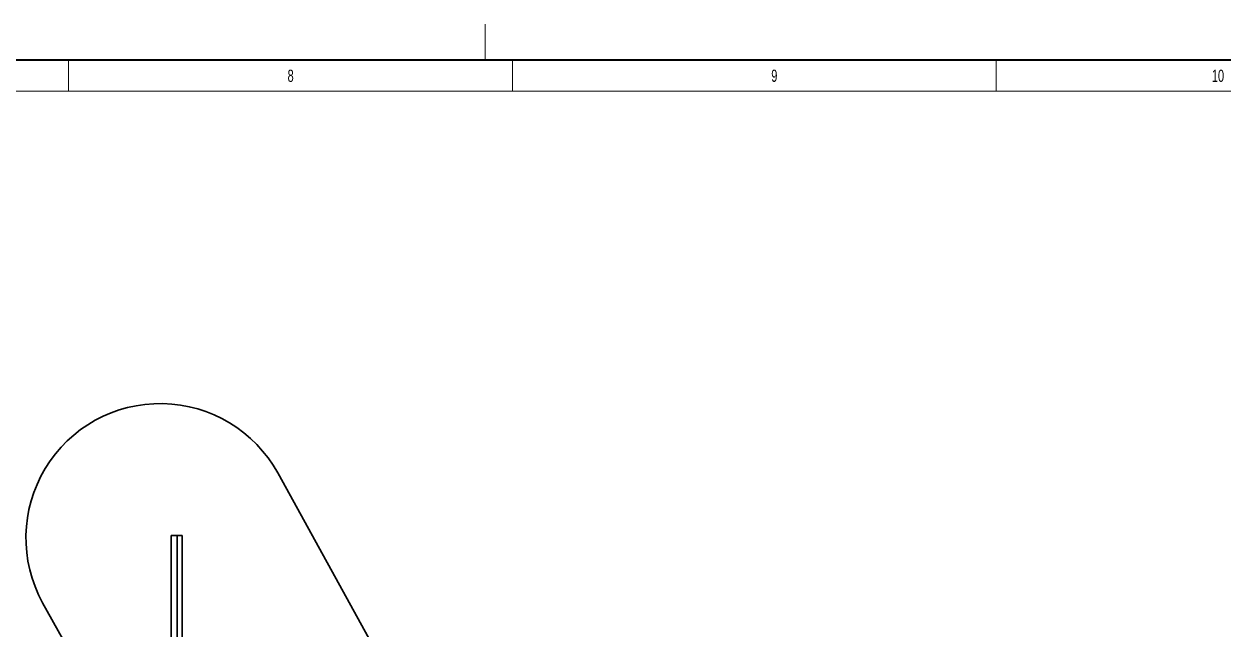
# Paper-space layout 'Blatt1' of a CAD drawing. Header units: millimetres. Extents: x 0 to 1189, y 0 to 841.
# Drawn here: x 514.4 to 711.1, y 741.7 to 841 of the extents above; entities that cross this region are included whole.
import ezdxf

# ---------------------------------------------------------------- set-up
doc = ezdxf.new("R2010")
doc.units = ezdxf.units.MM
doc.layers.add('1', color=7, linetype='Continuous')
doc.styles.add('SLDTEXTSTYLE0', font='TXT', dxfattribs={"width": 0.675})

psp = doc.layouts.new('Blatt1')

# ---------------------------------------------------------------- linework, layer by layer
at = {"color": 7, "linetype": 'Continuous', "lineweight": 35}
for p, q in [((556.016, 767.465), (572.214, 738.122)), ((539.556, 757.232), (538.556, 757.232)), ((538.556, 743.232), (538.556, 757.232)), ((540.356, 757.232), (539.556, 757.232)), ((539.556, 743.232), (539.556, 757.232)), ((540.356, 743.232), (540.356, 757.232)), ((520.778, 740.255), (517.496, 746.2)), ((538.556, 737.232), (538.556, 743.232)), ((539.556, 737.232), (539.556, 743.232)), ((540.356, 737.239), (540.356, 743.232))]:
    psp.add_line(p, q, dxfattribs=at)
psp.add_arc((536.756, 756.832), 22, 28.89985, 208.89992, dxfattribs=at)
at = {"layer": '1', "color": 7, "lineweight": 18}
for p, q in [((590, 835.2), (590, 841)), ((6, 835), (1183, 835)), ((521.75, 835), (521.75, 830)), ((594.5, 835), (594.5, 830)), ((673.75, 835), (673.75, 830)), ((11, 830), (1178, 830))]:
    psp.add_line(p, q, dxfattribs=at)
at = {"layer": '1', "lineweight": 18}
psp.add_line((5.8, 835.2), (1183.2, 835.2), dxfattribs=at)

# ---------------------------------------------------------------- texts
at = {"layer": '1', "char_height": 2, "attachment_point": 2, "style": 'SLDTEXTSTYLE0'}
for s, insert in [('8', (558.141, 833.523)), ('9', (637.411, 833.523)), ('10', (710.122, 833.523))]:
    psp.add_mtext(s, dxfattribs=dict(at, insert=insert))

doc.saveas('drawing.dxf')
